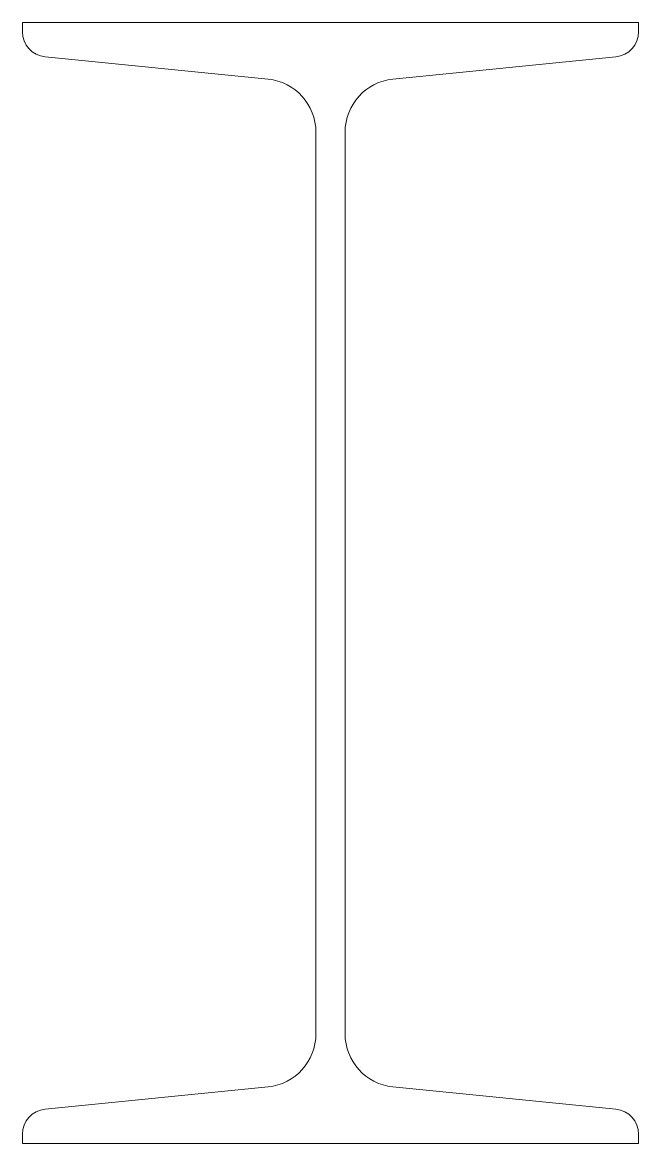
# Model space of a CAD drawing. Header units: millimetres. Extents: x -55 to 55, y 0 to 200.
import ezdxf

# ---------------------------------------------------------------- set-up
doc = ezdxf.new("R2010")
doc.units = ezdxf.units.MM
doc.header["$LTSCALE"] = 0.5
doc.layers.get('0').update_dxf_attribs({"color": 9, "lineweight": 15})

msp = doc.modelspace()

# ---------------------------------------------------------------- linework, layer by layer
at = {"ltscale": 0.5}
msp.add_lwpolyline([(55, 198.34, -0.385314), (50.95, 193.86), (11.15, 189.89, 0.385314), (2.6, 180.43), (2.6, 19.57, 0.385314), (11.15, 10.11), (50.95, 6.14, -0.385314), (55, 1.66), (55, 0), (-55, 0), (-55, 1.66, -0.385314), (-50.95, 6.14), (-11.15, 10.11, 0.385314), (-2.6, 19.57), (-2.6, 180.43, 0.385314), (-11.15, 189.89), (-50.95, 193.86, -0.385314), (-55, 198.34), (-55, 200), (55, 200)], format="xyb", close=True, dxfattribs=at)

doc.saveas('drawing.dxf')
